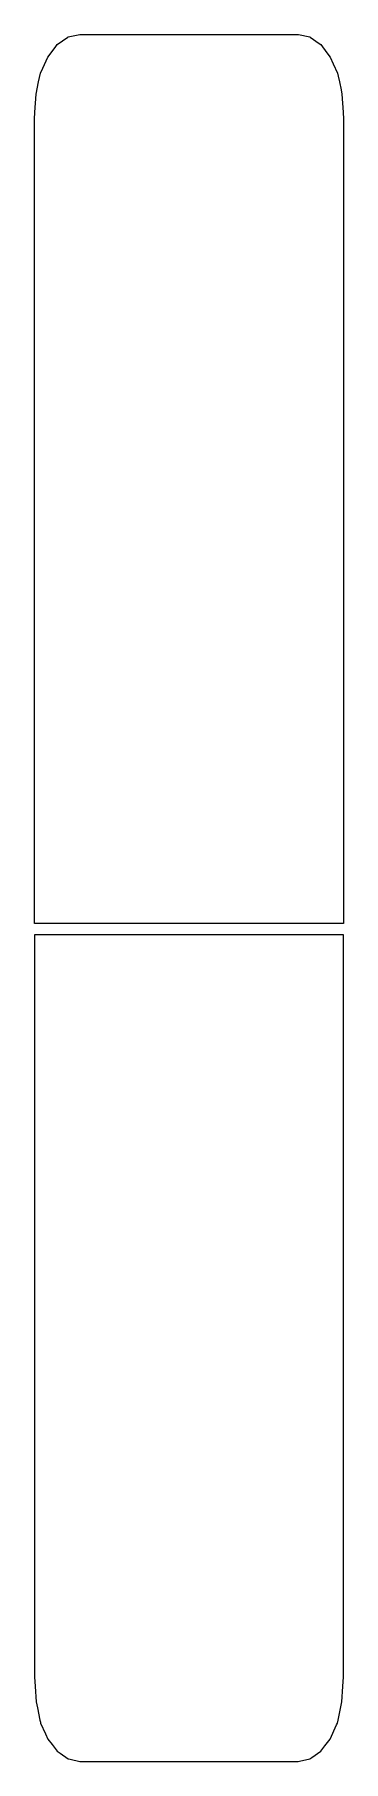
# Model space of a CAD drawing. Header units: metres. Extents: x 2.4 to 16, y -10.7 to 65.4.
import ezdxf

# ---------------------------------------------------------------- set-up
doc = ezdxf.new("R2010")
doc.units = ezdxf.units.M

msp = doc.modelspace()

# ---------------------------------------------------------------- linework, layer by layer
for p, q in [((2.986, 64.423), (3.308, 64.85)), ((3.308, 64.85), (3.4, 64.971)), ((3.4, 64.971), (3.869, 65.306)), ((3.869, 65.306), (3.882, 65.315)), ((3.882, 65.315), (3.884, 65.315)), ((3.884, 65.315), (4.4, 65.417)), ((4.4, 65.417), (4.893, 65.417)), ((4.893, 65.417), (14, 65.417)), ((14, 65.417), (14.025, 65.412)), ((14.025, 65.412), (14.518, 65.315)), ((14.518, 65.315), (14.519, 65.314)), ((14.519, 65.314), (14.531, 65.306)), ((14.531, 65.306), (14.935, 65.018)), ((14.935, 65.018), (15, 64.971)), ((15, 64.971), (15.276, 64.605)), ((2.668, 63.708), (2.768, 63.933)), ((2.768, 63.933), (2.986, 64.423)), ((15.276, 64.605), (15.414, 64.423)), ((15.414, 64.423), (15.549, 64.119)), ((15.549, 64.119), (15.732, 63.708)), ((2.468, 62.786), (2.578, 63.333)), ((2.578, 63.333), (2.668, 63.708)), ((15.732, 63.708), (15.761, 63.589)), ((15.761, 63.589), (15.822, 63.333)), ((15.822, 63.333), (15.893, 62.977)), ((2.416, 61.999), (2.468, 62.786)), ((15.893, 62.977), (15.932, 62.786)), ((15.932, 62.786), (15.984, 61.999)), ((2.4, 61.688), (2.416, 61.999)), ((2.4, 60.519), (2.4, 61.688)), ((15.984, 61.999), (16, 61.688)), ((16, 61.688), (16, 60.439)), ((2.4, 59.074), (2.4, 60.519)), ((16, 60.439), (16, 58.969)), ((2.4, 59.016), (2.4, 59.074)), ((2.4, 57.622), (2.4, 59.016)), ((16, 58.969), (16, 57.612)), ((2.4, 57.549), (2.4, 57.622)), ((2.4, 56.169), (2.4, 57.549)), ((16, 57.612), (16, 56.29)), ((2.4, 56.094), (2.4, 56.169)), ((2.4, 56.032), (2.4, 56.094)), ((2.4, 55.988), (2.4, 56.032)), ((2.4, 55.401), (2.4, 55.988)), ((16, 56.29), (16, 56.138)), ((16, 56.138), (16, 55.998)), ((16, 55.998), (16, 53.663)), ((2.4, 54.805), (2.4, 55.401)), ((2.4, 53.663), (2.4, 54.805)), ((2.4, 51.927), (2.4, 53.663)), ((16, 53.663), (16, 51.927)), ((2.4, 46.737), (2.4, 51.927)), ((16, 51.927), (16, 46.737)), ((16, 51.927), (16, 51.927)), ((2.4, 26.249), (2.4, 46.737)), ((16, 46.737), (16, 26.249)), ((3.184, 26.249), (2.4, 26.249)), ((16, 26.249), (3.184, 26.249)), ((15.216, 25.751), (2.4, 25.751)), ((2.4, 25.751), (2.4, 7.013)), ((16, 25.751), (15.216, 25.751)), ((16, 7.013), (16, 25.751)), ((2.4, 7.013), (2.4, 3.292)), ((16, 3.292), (16, 7.013)), ((2.4, 3.292), (2.4, 1.197)), ((16, 1.197), (16, 3.292)), ((2.4, 1.197), (2.4, 0.262)), ((16, -1.032), (16, 1.197)), ((2.4, 0.262), (2.4, -0.492)), ((2.4, -0.492), (2.4, -1.141)), ((2.4, -1.141), (2.4, -1.198)), ((2.4, -1.198), (2.4, -1.269)), ((2.4, -1.269), (2.4, -1.348)), ((2.4, -1.348), (2.4, -2.757)), ((16, -1.185), (16, -1.032)), ((16, -1.354), (16, -1.185)), ((16, -2.694), (16, -1.354)), ((2.4, -2.757), (2.4, -2.83)), ((2.4, -2.83), (2.4, -4.269)), ((16, -4.105), (16, -2.694)), ((2.4, -4.269), (2.4, -5.803)), ((16, -5.687), (16, -4.105)), ((2.4, -5.803), (2.4, -5.833)), ((2.4, -5.833), (2.4, -6.942)), ((16, -6.942), (16, -5.687)), ((2.4, -6.942), (2.422, -7.363)), ((2.422, -7.363), (2.468, -8.04)), ((15.932, -8.04), (15.978, -7.363)), ((15.978, -7.363), (16, -6.942)), ((2.468, -8.04), (2.524, -8.311)), ((2.524, -8.311), (2.633, -8.844)), ((15.767, -8.844), (15.932, -8.04)), ((2.633, -8.844), (2.657, -8.942)), ((2.657, -8.942), (2.668, -8.985)), ((2.668, -8.985), (2.884, -9.459)), ((15.414, -9.683), (15.697, -9.061)), ((15.697, -9.061), (15.732, -8.985)), ((15.732, -8.985), (15.767, -8.844)), ((2.884, -9.459), (2.986, -9.683)), ((2.986, -9.683), (3.173, -9.926)), ((15.18, -9.986), (15.414, -9.683)), ((3.173, -9.926), (3.4, -10.219)), ((3.4, -10.219), (3.532, -10.311)), ((3.532, -10.311), (3.882, -10.556)), ((3.882, -10.556), (3.963, -10.573)), ((3.963, -10.573), (4.4, -10.67)), ((14.062, -10.657), (14.518, -10.556)), ((14.518, -10.556), (14.612, -10.489)), ((14.612, -10.489), (15, -10.219)), ((14.612, -10.489), (14.612, -10.489)), ((15, -10.219), (15.18, -9.986)), ((4.4, -10.67), (5.477, -10.67)), ((5.477, -10.67), (14, -10.67)), ((14, -10.67), (14.062, -10.657))]:
    msp.add_line(p, q)

doc.saveas('drawing.dxf')
